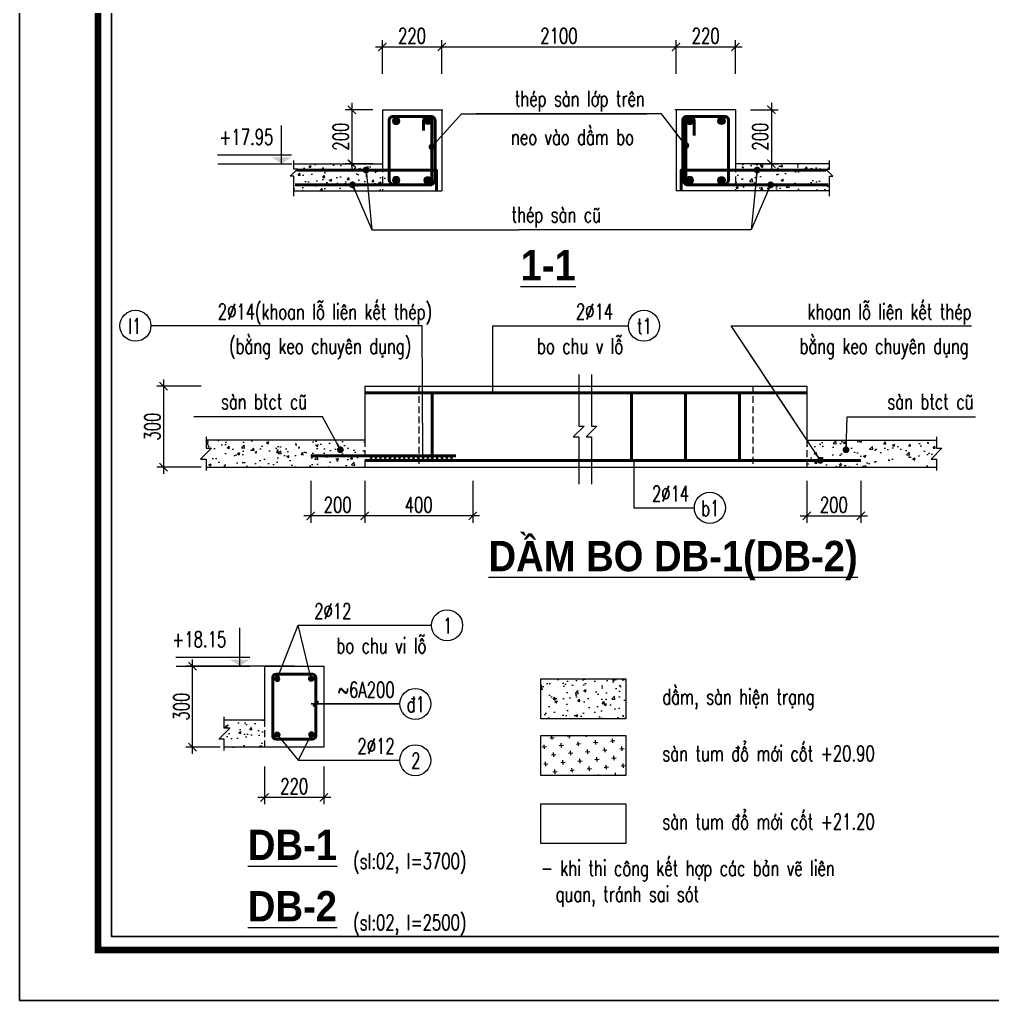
# Model space of a CAD drawing. Header units: millimetres. Extents: x 61738 to 439738, y 60858 to 151243.
# Drawn here: x 229738 to 244148, y 84100 to 98635 of the extents above; entities that cross this region are included whole.
import ezdxf
from ezdxf.enums import TextEntityAlignment as Align

# ---------------------------------------------------------------- set-up
doc = ezdxf.new("R2010")
doc.units = ezdxf.units.MM
doc.linetypes.add('HIDDEN', pattern=[0.375, 0.25, -0.125])
for name, color, linetype, lineweight in [('1-THEP1', 1, 'Continuous', 50), ('10-TEXT', 4, 'Continuous', 15), ('2-THEP2', 6, 'Continuous', 50), ('3-THAY', 7, 'Continuous', 18), ('5-DUT', 2, 'HIDDEN', 15), ('7-HATCH', 8, 'Continuous', 13), ('8-DIM', 8, 'Continuous', 15), ('9-SO HIEU', 8, 'Continuous', 15)]:
    doc.layers.add(name, color=color, linetype=linetype, lineweight=lineweight)
for name, color, linetype in [('Khungbo', 32, 'Continuous'), ('KICHTHUOC', 8, 'Continuous'), ('TEXT-Ghi chu', 7, 'Continuous')]:
    doc.layers.add(name, color=color, linetype=linetype)
doc.styles.add('A3 - Text 2.3', font='Vnsimli.shx', dxfattribs={"width": 0.7, "height": 230})
doc.styles.add('A3 - Text 4.5', font='VnArialH-Bold.TTF', dxfattribs={"width": 0.9, "height": 450})
doc.styles.add('A3-Text 2.3', font='vnsimli.shx', dxfattribs={"width": 0.7, "height": 230, "bigfont": 'vn.shx'})
doc.styles.add('S1', font='vnsimli.shx', dxfattribs={"width": 0.75})
doc.styles.add('T1', font='Vnsimli.shx', dxfattribs={"width": 0.7})
doc.dimstyles.new('A3-1-100', dxfattribs={"dimtxt": 200, "dimasz": 120, "dimexe": 100, "dimexo": 0, "dimgap": 50, "dimtad": 1, "dimdec": 0, "dimdsep": 49, "dimtxsty": 'A3-Text 2.3', "dimblk": 'ARCHTICK', "dimcen": 10, "dimdle": 100, "dimclrd": 8, "dimclre": 8, "dimclrt": 2, "dimadec": 0, "dimazin": 2, "dimtfac": 1, "dimtdec": 0, "dimtix": 1, "dimtmove": 1, "dimatfit": 3, "dimldrblk": 'DOT', "dimfxl": 1, "dimtolj": 1, "dimtzin": 0, "dimlwd": -1, "dimlwe": -1, "dimarcsym": 0})
doc.dimstyles.new('A3-1-100x4', dxfattribs={"dimtxt": 200, "dimasz": 120, "dimexe": 100, "dimexo": 0, "dimgap": 50, "dimtad": 1, "dimdec": 0, "dimlfac": 0.25, "dimdsep": 49, "dimtxsty": 'A3-Text 2.3', "dimblk": 'ARCHTICK', "dimcen": 10, "dimdle": 100, "dimclrd": 8, "dimclre": 8, "dimclrt": 2, "dimadec": 0, "dimazin": 2, "dimtfac": 1, "dimtdec": 0, "dimtix": 1, "dimtmove": 1, "dimatfit": 3, "dimldrblk": 'DOT', "dimfxl": 1, "dimtolj": 1, "dimtzin": 0, "dimlwd": -1, "dimlwe": -1, "dimarcsym": 0})
doc.dimstyles.new('KT1-100x4', dxfattribs={"dimscale": 100, "dimtxt": 2.3, "dimasz": 0.006, "dimexe": 0.8, "dimexo": 0, "dimgap": 1.2, "dimtad": 1, "dimdec": 0, "dimlfac": 0.25, "dimrnd": 1, "dimdsep": 46, "dimtxsty": 'T1', "dimblk": 'DIMA', "dimcen": 0.09, "dimdle": 1.2, "dimclrd": 8, "dimclre": 8, "dimclrt": 7, "dimadec": 0, "dimazin": 0, "dimtfac": 1, "dimtdec": 0, "dimtix": 1, "dimtmove": 2, "dimatfit": 3, "dimldrblk": 'DIMA', "dimfxl": 1, "dimtolj": 1, "dimtzin": 0, "dimarcsym": 0})
pattern_1 = [(50, (-22970, 0), (364.36934, -31.87817), [38.1, -419.1]), (355, (-22970, 0), (-70.48684, 382.1137), [30.48, -335.28117]), (100.45144, (-22939.64, -2.66), (293.8825, 350.2355), [32.38, -356.1805]), (46.1842, (-22970, 101.6), (542.1581, -84.08466), [57.15, -628.65]), (96.63556, (-22924.8, 94.6), (474.8083, 494.8522), [48.57, -534.2712]), (351.18415, (-22970, 101.6), (474.8083, 494.8522), [45.7199, -502.9195]), (21, (-22919.2, 76.2), (303.22878, -204.5304), [38.1, -419.1]), (326, (-22919.2, 76.2), (123.60406, 368.37593), [30.48, -335.28]), (71.45144, (-22893.93, 59.16), (426.83284, 163.84554), [32.38, -356.17988]), (37.5, (-22970, 0), (6.177207, 169.11008), [0, -331.216, 0, -340.36, 0, -336.55]), (7.5, (-22970, 0), (133.63933, 200.36115), [0, -194.056, 0, -323.596, 0, -128.27]), (327.5, (-23083.28, 0), (271.18119, -11.45749), [0, -127, 0, -396.24, 0, -525.78]), (317.5, (-23134.08, 0), (296.25836, 50.85298), [0, -165.1, 0, -263.144, 0, -373.38])]

# ---------------------------------------------------------------- blocks, each defined once
blk = doc.blocks.new('CDS12')
at = {"layer": 'Defpoints'}
blk.add_lwpolyline([(91835, 363353), (49835, 363353), (49835, 393053), (91835, 393053)], close=True, dxfattribs=at)
at = {"layer": 'Khungbo', "color": 1, "const_width": 100}
blk.add_lwpolyline([(91094, 364100), (50996, 364100), (50996, 392312), (91094, 392312)], close=True, dxfattribs=at)
at = {"layer": 'Khungbo', "color": 1}
blk.add_lwpolyline([(90894, 364300), (51196, 364300), (51196, 392112), (90894, 392112)], close=True, dxfattribs=at)
blk = doc.blocks.new('DK THEP')
at = {"layer": '7-HATCH'}
h = blk.add_hatch(color=1, dxfattribs=at)
edge = h.paths.add_edge_path()
edge.add_arc((0, 0), 36.1, 0, 360)
at = {"layer": '7-HATCH', "color": 0}
blk.add_circle((0, 0), 36.1, dxfattribs=at)
blk = doc.blocks.new('_ArchTick')
at = {"color": 0, "linetype": 'ByBlock', "const_width": 0.15}
blk.add_lwpolyline([(-0.5, -0.5), (0.5, 0.5)], dxfattribs=at)
blk = doc.blocks.new('*D746')
at = {"layer": '8-DIM', "color": 8, "ltscale": 500, "transparency": 16777216}
for p, q in [((235112, 97830), (235112, 98330)), ((235992, 97830), (235992, 98330))]:
    blk.add_line(p, q, dxfattribs=at)
at = {"layer": '8-DIM', "color": 8, "linetype": 'ByBlock', "ltscale": 500, "transparency": 16777216}
blk.add_line((235012, 98230), (236092, 98230), dxfattribs=at)
at = {"layer": 'Defpoints', "color": 0, "ltscale": 500, "transparency": 16777216}
for p in [(235992, 98230), (235112, 97830), (235992, 97830)]:
    blk.add_point(p, dxfattribs=at)
at = {"layer": '8-DIM', "color": 8, "ltscale": 500, "transparency": 16777216, "xscale": 120, "yscale": 120, "zscale": 120, "rotation": 180}
blk.add_blockref('_ArchTick', (235112, 98230), dxfattribs=at)
at = {"layer": '8-DIM', "color": 8, "ltscale": 500, "transparency": 16777216, "xscale": 120, "yscale": 120, "zscale": 120}
blk.add_blockref('_ArchTick', (235992, 98230), dxfattribs=at)
at = {"layer": '8-DIM', "color": 2, "ltscale": 500, "transparency": 16777216, "insert": (235552, 98395), "char_height": 230, "attachment_point": 5, "style": 'A3-Text 2.3'}
blk.add_mtext('\\A1;220', dxfattribs=at)
blk = doc.blocks.new('_Dot')
at = {"color": 0, "linetype": 'ByBlock', "lineweight": -2}
blk.add_line((-0.5, 0), (-1, 0), dxfattribs=at)
at = {"color": 0, "linetype": 'ByBlock', "const_width": 0.5}
blk.add_lwpolyline([(-0.25, 0, 1), (0.25, 0, 1)], format="xyb", close=True, dxfattribs=at)
blk = doc.blocks.new('*D747')
at = {"layer": '8-DIM', "color": 8, "linetype": 'ByBlock', "ltscale": 500, "transparency": 16777216}
blk.add_line((234660, 97400), (234660, 96400), dxfattribs=at)
at = {"layer": '8-DIM', "color": 8, "ltscale": 500, "transparency": 16777216}
for p, q in [((234970, 97300), (234560, 97300)), ((234970, 96500), (234560, 96500))]:
    blk.add_line(p, q, dxfattribs=at)
at = {"layer": 'Defpoints', "color": 0, "ltscale": 500, "transparency": 16777216}
for p in [(234970, 97300), (234660, 96500), (234970, 96500)]:
    blk.add_point(p, dxfattribs=at)
at = {"layer": '8-DIM', "color": 8, "ltscale": 500, "transparency": 16777216, "xscale": 120, "yscale": 120, "zscale": 120}
for p, rotation in [((234660, 97300), 90), ((234660, 96500), 270)]:
    blk.add_blockref('_ArchTick', p, dxfattribs=dict(at, rotation=rotation))
at = {"layer": '8-DIM', "color": 2, "ltscale": 500, "transparency": 16777216, "insert": (234495, 96900), "char_height": 230, "attachment_point": 5, "rotation": 90, "style": 'A3-Text 2.3'}
blk.add_mtext('\\A1;200', dxfattribs=at)
blk = doc.blocks.new('*D748')
at = {"layer": '8-DIM', "color": 8, "ltscale": 500, "transparency": 16777216}
for p, q in [((239462, 97830), (239462, 98330)), ((240342, 97830), (240342, 98330))]:
    blk.add_line(p, q, dxfattribs=at)
at = {"layer": '8-DIM', "color": 8, "linetype": 'ByBlock', "ltscale": 500, "transparency": 16777216}
blk.add_line((239362, 98230), (240442, 98230), dxfattribs=at)
at = {"layer": 'Defpoints', "color": 0, "ltscale": 500, "transparency": 16777216}
for p in [(240342, 98230), (239462, 97830), (240342, 97830)]:
    blk.add_point(p, dxfattribs=at)
at = {"layer": '8-DIM', "color": 8, "ltscale": 500, "transparency": 16777216, "xscale": 120, "yscale": 120, "zscale": 120, "rotation": 180}
blk.add_blockref('_ArchTick', (239462, 98230), dxfattribs=at)
at = {"layer": '8-DIM', "color": 8, "ltscale": 500, "transparency": 16777216, "xscale": 120, "yscale": 120, "zscale": 120}
blk.add_blockref('_ArchTick', (240342, 98230), dxfattribs=at)
at = {"layer": '8-DIM', "color": 2, "ltscale": 500, "transparency": 16777216, "insert": (239902, 98395), "char_height": 230, "attachment_point": 5, "style": 'A3-Text 2.3'}
blk.add_mtext('\\A1;220', dxfattribs=at)
blk = doc.blocks.new('*U61')
at = {"layer": '10-TEXT'}
for p, q in [((17615, 449767), (17615, 450310)), ((16706, 449893), (17756, 449893)), ((16710, 449766), (17757, 449766))]:
    blk.add_line(p, q, dxfattribs=at)
at = {"layer": '10-TEXT', "color": 1}
blk.add_solid([(17756, 449858), (17615, 449767), (17473, 449858)], dxfattribs=at)
blk = doc.blocks.new('*D749')
at = {"layer": '8-DIM', "color": 8, "ltscale": 500, "transparency": 16777216}
for p, q in [((235992, 97830), (235992, 98330)), ((239462, 97830), (239462, 98330))]:
    blk.add_line(p, q, dxfattribs=at)
at = {"layer": '8-DIM', "color": 8, "linetype": 'ByBlock', "ltscale": 500, "transparency": 16777216}
blk.add_line((235892, 98230), (239562, 98230), dxfattribs=at)
at = {"layer": 'Defpoints', "color": 0, "ltscale": 500, "transparency": 16777216}
for p in [(239462, 98230), (235992, 97830), (239462, 97830)]:
    blk.add_point(p, dxfattribs=at)
at = {"layer": '8-DIM', "color": 8, "ltscale": 500, "transparency": 16777216, "xscale": 100, "yscale": 100, "zscale": 100, "rotation": 180}
blk.add_blockref('_ArchTick', (235992, 98230), dxfattribs=at)
at = {"layer": '8-DIM', "color": 8, "ltscale": 500, "transparency": 16777216, "xscale": 100, "yscale": 100, "zscale": 100}
blk.add_blockref('_ArchTick', (239462, 98230), dxfattribs=at)
at = {"layer": '8-DIM', "color": 2, "ltscale": 500, "transparency": 16777216, "insert": (237727, 98395), "char_height": 230, "attachment_point": 5, "style": 'A3-Text 2.3'}
blk.add_mtext('\\A1;2100', dxfattribs=at)
blk = doc.blocks.new('*D750')
at = {"layer": '8-DIM', "color": 8, "linetype": 'ByBlock', "ltscale": 500, "transparency": 16777216}
blk.add_line((240874, 97400), (240874, 96400), dxfattribs=at)
at = {"layer": '8-DIM', "color": 8, "ltscale": 500, "transparency": 16777216}
for p, q in [((240564, 97300), (240974, 97300)), ((240564, 96500), (240974, 96500))]:
    blk.add_line(p, q, dxfattribs=at)
at = {"layer": 'Defpoints', "color": 0, "ltscale": 500, "transparency": 16777216}
for p in [(240564, 97300), (240564, 96500), (240874, 96500)]:
    blk.add_point(p, dxfattribs=at)
at = {"layer": '8-DIM', "color": 8, "ltscale": 500, "transparency": 16777216, "xscale": 120, "yscale": 120, "zscale": 120}
for p, rotation in [((240874, 97300), 90), ((240874, 96500), 270)]:
    blk.add_blockref('_ArchTick', p, dxfattribs=dict(at, rotation=rotation))
at = {"layer": '8-DIM', "color": 2, "ltscale": 500, "transparency": 16777216, "insert": (240709, 96900), "char_height": 230, "attachment_point": 5, "rotation": 90, "style": 'A3-Text 2.3'}
blk.add_mtext('\\A1;200', dxfattribs=at)
blk = doc.blocks.new('*D732')
at = {"layer": '8-DIM', "color": 8, "ltscale": 500, "transparency": 16777216}
for p, q in [((233366, 87568), (233366, 87008)), ((234247, 87568), (234247, 87008))]:
    blk.add_line(p, q, dxfattribs=at)
at = {"layer": '8-DIM', "color": 8, "linetype": 'ByBlock', "ltscale": 500, "transparency": 16777216}
blk.add_line((234347, 87108), (233266, 87108), dxfattribs=at)
at = {"layer": 'Defpoints', "color": 0, "ltscale": 500, "transparency": 16777216}
for p in [(233366, 87568), (234247, 87568), (233366, 87108)]:
    blk.add_point(p, dxfattribs=at)
at = {"layer": '8-DIM', "color": 8, "ltscale": 500, "transparency": 16777216, "xscale": 120, "yscale": 120, "zscale": 120, "rotation": 180}
blk.add_blockref('_ArchTick', (233366, 87108), dxfattribs=at)
at = {"layer": '8-DIM', "color": 8, "ltscale": 500, "transparency": 16777216, "xscale": 120, "yscale": 120, "zscale": 120}
blk.add_blockref('_ArchTick', (234247, 87108), dxfattribs=at)
at = {"layer": '8-DIM', "color": 2, "ltscale": 500, "transparency": 16777216, "insert": (233806, 87273), "char_height": 230, "attachment_point": 5, "style": 'A3-Text 2.3'}
blk.add_mtext('\\A1;220', dxfattribs=at)
blk = doc.blocks.new('COS')
at = {"color": 1, "linetype": 'Continuous', "const_width": 50}
blk.add_lwpolyline([(-64, -64), (64, 64)], dxfattribs=at)
blk = doc.blocks.new('DIMA')
at = {"color": 8, "linetype": 'Continuous'}
blk.add_line((120, 0), (-120, 0), dxfattribs=at)
at = {"color": 1, "linetype": 'Continuous'}
blk.add_blockref('COS', (0, 0), dxfattribs=at)
blk = doc.blocks.new('*D751')
at = {"layer": '8-DIM', "color": 8, "linetype": 'ByBlock', "ltscale": 500, "transparency": 16777216}
blk.add_line((232300, 87753), (232300, 89154), dxfattribs=at)
at = {"layer": '8-DIM', "color": 8, "ltscale": 500, "transparency": 16777216}
for p, q in [((233807, 89054), (232200, 89054)), ((232710, 87853), (232200, 87853))]:
    blk.add_line(p, q, dxfattribs=at)
at = {"layer": 'Defpoints', "color": 0, "ltscale": 500, "transparency": 16777216}
for p in [(232300, 89054), (233807, 89054), (232710, 87853)]:
    blk.add_point(p, dxfattribs=at)
at = {"layer": '8-DIM', "color": 8, "ltscale": 500, "transparency": 16777216, "xscale": 120, "yscale": 120, "zscale": 120}
for p, rotation in [((232300, 89054), 90), ((232300, 87853), 270)]:
    blk.add_blockref('_ArchTick', p, dxfattribs=dict(at, rotation=rotation))
at = {"layer": '8-DIM', "color": 2, "ltscale": 500, "transparency": 16777216, "insert": (232135, 88453), "char_height": 230, "attachment_point": 5, "rotation": 90, "style": 'A3-Text 2.3'}
blk.add_mtext('\\A1;300', dxfattribs=at)
blk = doc.blocks.new('*D733')
at = {"layer": '8-DIM', "color": 8, "ltscale": 400, "transparency": 16777216}
for p, q in [((241400, 91800), (241400, 91180)), ((242200, 91800), (242200, 91180))]:
    blk.add_line(p, q, dxfattribs=at)
at = {"layer": '8-DIM', "color": 8, "linetype": 'ByBlock', "ltscale": 400, "transparency": 16777216}
blk.add_line((241300, 91280), (242300, 91280), dxfattribs=at)
at = {"layer": 'Defpoints', "color": 0, "ltscale": 400, "transparency": 16777216}
for p in [(241400, 91800), (242200, 91800), (242200, 91280)]:
    blk.add_point(p, dxfattribs=at)
at = {"layer": '8-DIM', "color": 8, "ltscale": 400, "transparency": 16777216, "xscale": 120, "yscale": 120, "zscale": 120, "rotation": 180}
blk.add_blockref('_ArchTick', (241400, 91280), dxfattribs=at)
at = {"layer": '8-DIM', "color": 8, "ltscale": 400, "transparency": 16777216, "xscale": 120, "yscale": 120, "zscale": 120}
blk.add_blockref('_ArchTick', (242200, 91280), dxfattribs=at)
at = {"layer": '8-DIM', "color": 2, "ltscale": 400, "transparency": 16777216, "insert": (241800, 91445), "char_height": 230, "attachment_point": 5, "style": 'A3-Text 2.3'}
blk.add_mtext('\\A1;200', dxfattribs=at)
blk = doc.blocks.new('*D734')
at = {"layer": '8-DIM', "color": 8, "ltscale": 400, "transparency": 16777216}
for p, q in [((234850, 91800), (234850, 91180)), ((236450, 91800), (236450, 91180))]:
    blk.add_line(p, q, dxfattribs=at)
at = {"layer": '8-DIM', "color": 8, "linetype": 'ByBlock', "ltscale": 400, "transparency": 16777216}
blk.add_line((236550, 91280), (234750, 91280), dxfattribs=at)
at = {"layer": 'Defpoints', "color": 0, "ltscale": 400, "transparency": 16777216}
for p in [(234850, 91800), (236450, 91800), (234850, 91280)]:
    blk.add_point(p, dxfattribs=at)
at = {"layer": '8-DIM', "color": 8, "ltscale": 400, "transparency": 16777216, "xscale": 120, "yscale": 120, "zscale": 120, "rotation": 180}
blk.add_blockref('_ArchTick', (234850, 91280), dxfattribs=at)
at = {"layer": '8-DIM', "color": 8, "ltscale": 400, "transparency": 16777216, "xscale": 120, "yscale": 120, "zscale": 120}
blk.add_blockref('_ArchTick', (236450, 91280), dxfattribs=at)
at = {"layer": '8-DIM', "color": 2, "ltscale": 400, "transparency": 16777216, "insert": (235650, 91445), "char_height": 230, "attachment_point": 5, "style": 'A3-Text 2.3'}
blk.add_mtext('\\A1;400', dxfattribs=at)
blk = doc.blocks.new('*D752')
at = {"layer": '8-DIM', "color": 8, "ltscale": 400, "transparency": 16777216}
for p, q in [((232430, 93204), (231770, 93204)), ((232430, 92003), (231770, 92003))]:
    blk.add_line(p, q, dxfattribs=at)
at = {"layer": '8-DIM', "color": 8, "linetype": 'ByBlock', "ltscale": 400, "transparency": 16777216}
blk.add_line((231870, 93304), (231870, 91903), dxfattribs=at)
at = {"layer": 'Defpoints', "color": 0, "ltscale": 400, "transparency": 16777216}
for p in [(232430, 93204), (231870, 92003), (232430, 92003)]:
    blk.add_point(p, dxfattribs=at)
at = {"layer": '8-DIM', "color": 8, "ltscale": 400, "transparency": 16777216, "xscale": 120, "yscale": 120, "zscale": 120}
for p, rotation in [((231870, 93204), 90), ((231870, 92003), 270)]:
    blk.add_blockref('_ArchTick', p, dxfattribs=dict(at, rotation=rotation))
at = {"layer": '8-DIM', "color": 2, "ltscale": 400, "transparency": 16777216, "insert": (231705, 92603), "char_height": 230, "attachment_point": 5, "rotation": 90, "style": 'A3-Text 2.3'}
blk.add_mtext('\\A1;300', dxfattribs=at)
blk = doc.blocks.new('*D823')
at = {"layer": '8-DIM', "color": 8, "ltscale": 400, "transparency": 16777216}
for p, q in [((234050, 91800), (234050, 91180)), ((234850, 91800), (234850, 91180))]:
    blk.add_line(p, q, dxfattribs=at)
at = {"layer": '8-DIM', "color": 8, "linetype": 'ByBlock', "ltscale": 400, "transparency": 16777216}
blk.add_line((234950, 91280), (233950, 91280), dxfattribs=at)
at = {"layer": 'Defpoints', "color": 0, "ltscale": 400, "transparency": 16777216}
for p in [(234050, 91800), (234850, 91800), (234050, 91280)]:
    blk.add_point(p, dxfattribs=at)
at = {"layer": '8-DIM', "color": 8, "ltscale": 400, "transparency": 16777216, "xscale": 120, "yscale": 120, "zscale": 120, "rotation": 180}
blk.add_blockref('_ArchTick', (234050, 91280), dxfattribs=at)
at = {"layer": '8-DIM', "color": 8, "ltscale": 400, "transparency": 16777216, "xscale": 120, "yscale": 120, "zscale": 120}
blk.add_blockref('_ArchTick', (234850, 91280), dxfattribs=at)
at = {"layer": '8-DIM', "color": 2, "ltscale": 400, "transparency": 16777216, "insert": (234450, 91445), "char_height": 230, "attachment_point": 5, "style": 'A3-Text 2.3'}
blk.add_mtext('\\A1;200', dxfattribs=at)

msp = doc.modelspace()

# ---------------------------------------------------------------- hatches: boundary and pattern name
at = {"layer": '7-HATCH', "ltscale": 100}
h = msp.add_hatch(dxfattribs=at)
h.set_pattern_fill('AR-CONC', color=256, scale=2)
h.set_pattern_definition(pattern_1)
h.paths.add_polyline_path([(233799.6, 96500), (233799.6, 96421.3), (233852.9, 96421.3), (233746.2, 96314.6), (233799.6, 96314.6), (233799.6, 96100), (235191.7, 96100), (235191.7, 96500)])
h = msp.add_hatch(dxfattribs=at)
h.set_pattern_fill('AR-CONC', color=256, scale=2)
h.set_pattern_definition(pattern_1)
h.paths.add_polyline_path([(240341.7, 96500), (240341.7, 96100), (241733.8, 96100), (241733.8, 96314.6), (241787.1, 96314.6), (241680.5, 96421.3), (241733.8, 96421.3), (241733.8, 96500)])
h = msp.add_hatch(dxfattribs=at)
h.set_pattern_fill('AR-CONC', color=256, scale=2)
h.set_pattern_definition(pattern_1)
h.paths.add_polyline_path([(234850, 92402.9), (232500, 92402.9), (232500, 92282.9), (232420, 92282.9), (232580, 92122.9), (232500, 92122.9), (232500, 92002.9), (234850, 92002.9)])
h = msp.add_hatch(dxfattribs=at)
h.set_pattern_fill('AR-CONC', color=256, scale=2)
h.set_pattern_definition([(50, (-21120, 0), (364.36934, -31.87817), [38.1, -419.1]), (355, (-21120, 0), (-70.48684, 382.1137), [30.48, -335.28117]), (100.45144, (-21089.64, -2.66), (293.8825, 350.2355), [32.38, -356.1805]), (46.1842, (-21120, 101.6), (542.1581, -84.08466), [57.15, -628.65]), (96.63556, (-21074.8, 94.6), (474.8083, 494.8522), [48.57, -534.2712]), (351.18415, (-21120, 101.6), (474.8083, 494.8522), [45.7199, -502.9195]), (21, (-21069.2, 76.2), (303.22878, -204.5304), [38.1, -419.1]), (326, (-21069.2, 76.2), (123.60406, 368.37593), [30.48, -335.28]), (71.45144, (-21043.93, 59.16), (426.83284, 163.84554), [32.38, -356.17988]), (37.5, (-21120, 0), (6.177207, 169.11008), [0, -331.216, 0, -340.36, 0, -336.55]), (7.5, (-21120, 0), (133.63933, 200.36115), [0, -194.056, 0, -323.596, 0, -128.27]), (327.5, (-21233.28, 0), (271.18119, -11.45749), [0, -127, 0, -396.24, 0, -525.78]), (317.5, (-21284.08, 0), (296.25836, 50.85298), [0, -165.1, 0, -263.144, 0, -373.38])])
h.paths.add_polyline_path([(241400, 92402.9), (241400, 92002.9), (243320, 92002.9), (243320, 92122.9), (243240, 92122.9), (243400, 92282.9), (243320, 92282.9), (243320, 92402.9)])
at = {"layer": '7-HATCH', "ltscale": 500}
h = msp.add_hatch(dxfattribs=at)
h.set_pattern_fill('AR-CONC', color=256, scale=2)
h.set_pattern_definition([(50, (89630, 31965), (364.36934, -31.87817), [38.1, -419.1]), (355, (89630, 31965), (-70.48565, 382.1133), [30.48, -335.28]), (100.451, (89660.36, 31962.34), (293.885, 350.2334), [32.38, -356.18]), (46.1842, (89630, 32066.6), (542.1581, -84.0847), [57.15, -628.65]), (96.6356, (89675.2, 32059.6), (474.8085, 494.8511), [48.57, -534.27]), (351.184, (89630, 32066.6), (474.8092, 494.8502), [45.72, -502.92]), (21, (89680.8, 32041.2), (303.22976, -204.53104), [38.1, -419.1]), (326, (89680.8, 32041.2), (123.6041, 368.3759), [30.48, -335.28]), (71.4514, (89706.07, 32024.16), (426.833, 163.8457), [32.38, -356.18]), (37.5, (89630, 31965), (6.17721, 169.11008), [0, -331.216, 0, -340.36, 0, -336.55]), (7.5, (89630, 31965), (133.63933, 200.36115), [0, -194.056, 0, -323.596, 0, -128.27]), (327.5, (89516.72, 31965), (271.18119, -11.45749), [0, -127, 0, -396.24, 0, -525.78]), (317.5, (89465.92, 31965), (296.25836, 50.85298), [0, -165.1, 0, -263.144, 0, -373.38])])
h.paths.add_polyline_path([(238720, 88275), (238720, 88865), (237460, 88865), (237460, 88275)])
at = {"layer": '7-HATCH', "ltscale": 100}
h = msp.add_hatch(dxfattribs=at)
h.set_pattern_fill('AR-CONC', color=256, scale=2)
h.set_pattern_definition([(50, (-23050, 0), (364.36934, -31.87817), [38.1, -419.1]), (355, (-23050, 0), (-70.48684, 382.1137), [30.48, -335.28117]), (100.45144, (-23019.64, -2.66), (293.8825, 350.2355), [32.38, -356.1805]), (46.1842, (-23050, 101.6), (542.1581, -84.08466), [57.15, -628.65]), (96.63556, (-23004.8, 94.6), (474.8083, 494.8522), [48.57, -534.2712]), (351.18415, (-23050, 101.6), (474.8083, 494.8522), [45.7199, -502.9195]), (21, (-22999.2, 76.2), (303.22878, -204.5304), [38.1, -419.1]), (326, (-22999.2, 76.2), (123.60406, 368.37593), [30.48, -335.28]), (71.45144, (-22973.93, 59.16), (426.83284, 163.84554), [32.38, -356.1799]), (37.5, (-23050, 0), (6.177207, 169.11008), [0, -331.216, 0, -340.36, 0, -336.55]), (7.5, (-23050, 0), (133.63933, 200.36115), [0, -194.056, 0, -323.596, 0, -128.27]), (327.5, (-23163.28, 0), (271.18119, -11.45749), [0, -127, 0, -396.24, 0, -525.78]), (317.5, (-23214.08, 0), (296.25836, 50.85298), [0, -165.1, 0, -263.144, 0, -373.38])])
h.paths.add_polyline_path([(233366.9, 87852.9), (233366.9, 88252.9), (232770, 88252.9), (232770, 88132.9), (232850, 88132.9), (232690, 87972.9), (232770, 87972.9), (232770, 87852.9)])
at = {"layer": '7-HATCH', "ltscale": 400}
h = msp.add_hatch(dxfattribs=at)
h.set_pattern_fill('CROSS', color=256, scale=20, angle=5)
h.set_pattern_definition([(5, (5610, 40925), (115.44795, 137.585506), [63.5, -190.5]), (95, (5644.4, 40896.14), (-137.585506, 115.44795), [63.5, -190.5])])
h.paths.add_polyline_path([(238720, 87435), (238720, 88025), (237460, 88025), (237460, 87435)])

# ---------------------------------------------------------------- linework, layer by layer
at = {"layer": '1-THEP1', "ltscale": 500}
for points in [[(233819.6, 96186.7), (235786.2, 96186.7, 0.4142136), (235846.2, 96246.7), (235846.2, 97133.3, 0.4142136), (235786.2, 97193.3), (235783.5, 97193.3, 0.4142136), (235723.5, 97133.3), (235723.5, 96990)], [(241713.8, 96186.7), (239667.1, 96186.7, -0.4142136), (239607.1, 96246.7), (239607.1, 97133.3, -0.4142136), (239667.1, 97193.3), (239669.9, 97193.3, -0.4142136), (239729.9, 97133.3), (239729.9, 96920)]]:
    msp.add_lwpolyline(points, format="xyb", dxfattribs=at)
at = {"layer": '1-THEP1', "ltscale": 400}
for points in [[(235271.7, 97200), (235831.7, 97200, -0.4142136), (235891.7, 97140), (235891.7, 96260, -0.2813443), (235831.7, 96186.7), (235271.7, 96186.7, -0.2813443), (235211.7, 96260), (235211.7, 97140, -0.4142136)], [(240181.7, 97200), (239621.7, 97200, 0.4142136), (239561.7, 97140), (239561.7, 96260, 0.2813443), (239621.7, 96186.7), (240181.7, 96186.7, 0.2813443), (240241.7, 96260), (240241.7, 97140, 0.4142136)]]:
    msp.add_lwpolyline(points, format="xyb", close=True, dxfattribs=at)
at = {"layer": '1-THEP1', "ltscale": 500}
for points in [[(233846.2, 96406.7), (235912.9, 96406.7), (235912.9, 96100)], [(241687.1, 96406.7), (239540.5, 96406.7), (239540.5, 96100)]]:
    msp.add_lwpolyline(points, dxfattribs=at)
at = {"layer": '1-THEP1', "ltscale": 400}
for points in [[(234850, 93103.7), (241400, 93103.7)], [(235850, 93103.7), (235850, 92102.9)], [(238800, 93103.7), (238800, 92102.9)], [(239600, 93103.7), (239600, 92102.9)], [(240400, 93103.7), (240400, 92102.9)], [(234050, 92170), (236200, 92170)], [(234850, 92102.9), (242200, 92102.9)]]:
    msp.add_lwpolyline(points, dxfattribs=at)
at = {"layer": '2-THEP2'}
msp.add_lwpolyline([(233536.9, 88933.7), (234076.9, 88933.7, -0.4142136), (234126.9, 88883.7), (234126.9, 88022.9, -0.4142136), (234076.9, 87972.9), (233536.9, 87972.9, -0.4142136), (233486.9, 88022.9), (233486.9, 88883.7, -0.4142136)], format="xyb", close=True, dxfattribs=at)
at = {"layer": '3-THAY'}
for p, q in [((235111.7, 97300), (235111.7, 96500)), ((235111.7, 97300), (235991.7, 97300)), ((235991.7, 97300), (235991.7, 96100)), ((239461.7, 97300), (239461.7, 96100)), ((240341.7, 97300), (239461.7, 97300)), ((240341.7, 97300), (240341.7, 96500)), ((233799.6, 96500), (235111.7, 96500)), ((241733.8, 96500), (240341.7, 96500)), ((233799.6, 96100), (235991.7, 96100)), ((233366.9, 89053.7), (234246.9, 89053.7)), ((234246.9, 89053.7), (234246.9, 87852.9)), ((234246.9, 87852.9), (233366.9, 87852.9))]:
    msp.add_line(p, q, dxfattribs=at)
at = {"layer": '3-THAY', "ltscale": 400}
for points in [[(234850, 93203.7), (234850, 92402.9), (232500, 92402.9)], [(234850, 93203.7), (241400, 93203.7)], [(241400, 93203.7), (241400, 92402.9)], [(241400, 92402.9), (243320, 92402.9)], [(232500, 92002.9), (243320, 92002.9)], [(233366.9, 89053.7), (233366.9, 88252.9), (232770, 88252.9)], [(233366.9, 87852.9), (232770, 87852.9)]]:
    msp.add_lwpolyline(points, dxfattribs=at)
for points in [[(237460, 88865), (238720, 88865), (238720, 88275), (237460, 88275)], [(237460, 88025), (238720, 88025), (238720, 87435), (237460, 87435)], [(237460, 87015), (238720, 87015), (238720, 86425), (237460, 86425)]]:
    msp.add_lwpolyline(points, close=True, dxfattribs=at)
at = {"layer": '5-DUT', "ltscale": 500}
for points in [[(235111.7, 96500), (235111.7, 96100)], [(240341.7, 96500), (240341.7, 96100)]]:
    msp.add_lwpolyline(points, dxfattribs=at)
at = {"layer": '5-DUT', "ltscale": 400}
for points in [[(235650, 93203.7), (235650, 92002.9)], [(240600, 93203.7), (240600, 92002.9)], [(234850, 92402.9), (234850, 92002.9)], [(241400, 92402.9), (241400, 92002.9)], [(233366.9, 88252.9), (233366.9, 87852.9)]]:
    msp.add_lwpolyline(points, dxfattribs=at)
at = {"layer": '7-HATCH', "ltscale": 500}
for points in [[(233799.6, 96020), (233799.6, 96314.6), (233746.2, 96314.6), (233852.9, 96421.3), (233799.6, 96421.3), (233799.6, 96548.1)], [(241733.8, 96020), (241733.8, 96314.6), (241787.1, 96314.6), (241680.5, 96421.3), (241733.8, 96421.3), (241733.8, 96548.1)]]:
    msp.add_lwpolyline(points, dxfattribs=at)
at = {"layer": '7-HATCH', "ltscale": 400}
for points in [[(238020, 93378), (238020, 92610), (238100, 92610), (237940, 92450), (238020, 92450), (238020, 91752)], [(238210, 93378), (238210, 92610), (238290, 92610), (238130, 92450), (238210, 92450), (238210, 91752)], [(232500, 92450.9), (232500, 92282.9), (232580, 92282.9), (232420, 92122.9), (232500, 92122.9), (232500, 91954.9)], [(243320, 92450.9), (243320, 92282.9), (243400, 92282.9), (243240, 92122.9), (243320, 92122.9), (243320, 91954.9)], [(232770, 87804.9), (232770, 87972.9), (232690, 87972.9), (232850, 88132.9), (232770, 88132.9), (232770, 88300.9)]]:
    msp.add_lwpolyline(points, dxfattribs=at)
at = {"layer": '8-DIM', "ltscale": 100}
for p, q in [((235991.7, 97300), (236009.3, 97300)), ((239461.7, 97300), (239444.1, 97300)), ((241733.8, 96100), (239461.7, 96100))]:
    msp.add_line(p, q, dxfattribs=at)
at = {"layer": '9-SO HIEU', "ltscale": 400}
for points in [[(234910, 92102.9), (234980, 92170)], [(234980, 92102.9), (234910, 92170)], [(234980, 92102.9), (235050, 92170)], [(235050, 92102.9), (234980, 92170)], [(235050, 92102.9), (235120, 92170)], [(235120, 92102.9), (235050, 92170)], [(235120, 92102.9), (235190, 92170)], [(235190, 92102.9), (235120, 92170)], [(235190, 92102.9), (235260, 92170)], [(235260, 92102.9), (235190, 92170)], [(235260, 92102.9), (235330, 92170)], [(235330, 92102.9), (235260, 92170)], [(235330, 92102.9), (235400, 92170)], [(235400, 92102.9), (235330, 92170)], [(235400, 92102.9), (235470, 92170)], [(235470, 92102.9), (235400, 92170)], [(235470, 92102.9), (235540, 92170)], [(235540, 92102.9), (235470, 92170)], [(235540, 92102.9), (235610, 92170)], [(235610, 92102.9), (235540, 92170)], [(235610, 92102.9), (235680, 92170)], [(235680, 92102.9), (235610, 92170)], [(235680, 92102.9), (235750, 92170)], [(235750, 92102.9), (235680, 92170)], [(235750, 92102.9), (235820, 92170)], [(235820, 92102.9), (235750, 92170)], [(235820, 92102.9), (235890, 92170)], [(235890, 92102.9), (235820, 92170)], [(235890, 92102.9), (235960, 92170)], [(235960, 92102.9), (235890, 92170)], [(235960, 92102.9), (236030, 92170)], [(236030, 92102.9), (235960, 92170)], [(236030, 92102.9), (236100, 92170)], [(236100, 92102.9), (236030, 92170)], [(236100, 92102.9), (236170, 92170)], [(236170, 92102.9), (236100, 92170)]]:
    msp.add_lwpolyline(points, dxfattribs=at)
at = {"layer": '9-SO HIEU'}
for centre in [(231453.3, 94098.5), (238986.7, 94098.5), (239963.3, 91400), (236070, 89658.5), (235600, 88494.2), (235600, 87658.5)]:
    msp.add_circle(centre, 230, dxfattribs=at)

# ---------------------------------------------------------------- block references
at = {"layer": '9-SO HIEU', "yscale": 1.067489280016162, "zscale": 1.067489280016162}
for p, xscale in [((233554.4, 88867), -1.067489280016162), ((234059.3, 88867), 1.067489280016162)]:
    msp.add_blockref('DK THEP', p, dxfattribs=dict(at, xscale=xscale))
at = {"layer": '9-SO HIEU', "yscale": 1.067489280016162, "zscale": 1.067489280016162, "rotation": 180}
for p, xscale in [((233554.4, 88039.6), 1.067489280016162), ((234059.3, 88039.6), -1.067489280016162)]:
    msp.add_blockref('DK THEP', p, dxfattribs=dict(at, xscale=xscale))
at = {"layer": 'KICHTHUOC'}
msp.add_blockref('CDS12', (179903.3, -279252.9), dxfattribs=at)
at = {"layer": 'KICHTHUOC', "xscale": 1.045454545455868, "yscale": 1.045454545455868, "zscale": 1.045454545455868}
for p in [(215204.3, -373710.7), (214585.7, -381155.9)]:
    msp.add_blockref('*U61', p, dxfattribs=at)
at = {"layer": 'TEXT-Ghi chu'}
for p, xscale, yscale, zscale, rotation in [((235317.1, 97133.3), -1.494484992017102, 1.494484992017102, 1.494484992017102, 182.1944218837708), ((235786.2, 97133.3), 1.494484992017102, 1.494484992017102, 1.494484992017102, 177.8055781162292), ((239667.1, 97133.3), -1.494484992017102, 1.494484992022627, 1.494484992022627, 182.1944218837708), ((240136.2, 97133.3), 1.494484992017102, 1.494484992017102, 1.494484992017102, 177.8055781162292), ((235317.1, 96253.3), -1.494484992017102, 1.494484992017102, 1.494484992017102, 182.1944218837708), ((235786.2, 96253.3), 1.494484992017102, 1.494484992017102, 1.494484992017102, 177.8055781162292), ((239667.1, 96253.3), -1.494484992017102, 1.494484992022627, 1.494484992022627, 182.1944218837708), ((240136.2, 96253.3), 1.494484992017102, 1.494484992017102, 1.494484992017102, 177.8055781162292)]:
    msp.add_blockref('DK THEP', p, dxfattribs=dict(at, xscale=xscale, yscale=yscale, zscale=zscale, rotation=rotation))

# ---------------------------------------------------------------- texts
at = {"layer": '10-TEXT', "style": 'S1', "width": 0.7}
for s, p in [('thÐp sµn líp trªn', (238999.6, 97350)), ('neo vµo dÇm bo', (238839.6, 96780)), ('thÐp sµn cò', (238351.2, 95630.3)), ('2`14(khoan lç liªn kÕt thÐp)', (235848, 94193.1)), ('khoan lç liªn kÕt thÐp', (243839.4, 94193.1)), ('2`14', (238531, 94193.1)), ('(b»ng keo chuyªn dông)', (235540.3, 93683.1)), ('bo chu v lç', (238681, 93683.1)), ('b»ng keo chuyªn dông', (243797.7, 93683.1)), ('sµn btct cò', (233998.3, 92860)), ('sµn btct cò', (243870, 92860)), ('2`14', (239657.7, 91494.7)), ('2`12', (234654.4, 89753.1)), ('bo chu vi lç', (235764.4, 89243.1)), ('~6A200', (235294.4, 88588.8)), ('2`12', (235294.4, 87753.1))]:
    msp.add_text(s, height=230, dxfattribs=at).set_placement(p, align=Align.RIGHT)
at = {"layer": '10-TEXT', "width": 0.7}
for s, style, p in [('+17.95', 'A3 - Text 2.3', (232697, 96781.6)), ('+18.15', 'A3 - Text 2.3', (231998.4, 89336.4)), ('dÇm, sµn hiÖn tr¹ng', 'S1', (239260, 88485)), ('sµn tum ®æ míi cèt +20.90', 'S1', (239260, 87645)), ('sµn tum ®æ míi cèt +21.20', 'S1', (239260, 86635)), ('(sl:02, l=3700)', 'S1', (234680, 86050)), ('(sl:02, l=2500)', 'S1', (234680, 85140))]:
    msp.add_text(s, height=230, dxfattribs=dict(at, style=style)).set_placement(p)
at = {"layer": '10-TEXT'}
for s, height, style, width, p in [('%%U1-1', 450, 'A3 - Text 4.5', 0.9, (237568.8, 94770)), ('l1', 230, 'S1', 0.7, (231445.6, 93977.1)), ('t1', 230, 'S1', 0.7, (238994.4, 93977.1)), ('b1', 230, 'S1', 0.7, (239971, 91278.7)), ('%%UdÇm bo db-1(db-2)', 450, 'A3 - Text 4.5', 0.9, (239418.8, 90460)), ('1', 230, 'S1', 0.7, (236077.7, 89537.1)), ('®1', 230, 'S1', 0.7, (235607.7, 88372.9)), ('2', 230, 'S1', 0.7, (235607.7, 87537.1)), ('%%Udb-1', 450, 'A3 - Text 4.5', 0.9, (233780, 86180)), ('%%Udb-2', 450, 'A3 - Text 4.5', 0.9, (233780, 85270))]:
    msp.add_text(s, height=height, dxfattribs=dict(at, style=style, width=width)).set_placement(p, align=Align.CENTER)
at = {"layer": '10-TEXT', "ltscale": 400, "insert": (237460, 86175), "char_height": 230, "width": 12680, "attachment_point": 1, "style": 'A3-Text 2.3'}
msp.add_mtext('- khi thi c«ng kÕt hîp c¸c b¶n vÏ liªn\\P  quan, tr¸nh sai sãt', dxfattribs=at)

# ---------------------------------------------------------------- dimensions: what is measured, and where the dimension line sits
at = {"layer": '8-DIM', "ltscale": 500}
for base, p1, p2, picture, middle in [((235991.7, 98230), (235111.7, 97830), (235991.7, 97830), '*D746', (235551.7, 98395)), ((240341.7, 98230), (239461.7, 97830), (240341.7, 97830), '*D748', (239901.7, 98395))]:
    dim = msp.add_linear_dim(base=base, p1=p1, p2=p2, dimstyle='A3-1-100x4', dxfattribs=at)
    dim.commit()
    dim.dimension.update_dxf_attribs({"geometry": picture, "text_midpoint": middle})
dim = msp.add_linear_dim(base=(239461.7, 98230), p1=(235991.7, 97830), p2=(239461.7, 97830), text='2100', dimstyle='A3-1-100x4', override={"dimasz": 100}, dxfattribs=at)
dim.commit()
dim.dimension.update_dxf_attribs({"geometry": '*D749', "text_midpoint": (237726.7, 98395)})
for base, p1, p2, angle, picture, middle in [((234659.6, 96500), (234969.6, 97300), (234969.6, 96500), 90, '*D747', (234494.6, 96900)), ((240873.8, 96500), (240563.8, 97300), (240563.8, 96500), 90, '*D750', (240708.8, 96900)), ((232300, 89053.7), (232710, 87852.9), (233806.9, 89053.7), 90, '*D751', (232135, 88453.3)), ((233366, 87108.3), (234246.9, 87568), (233366, 87568), 180, '*D732', (233806.4, 87273.3))]:
    dim = msp.add_linear_dim(base=base, p1=p1, p2=p2, angle=angle, dimstyle='A3-1-100x4', dxfattribs=at)
    dim.commit()
    dim.dimension.update_dxf_attribs({"geometry": picture, "text_midpoint": middle})
at = {"layer": '8-DIM', "ltscale": 400}
for base, p1, p2, angle, picture, middle in [((231870, 92002.9), (232430, 93203.7), (232430, 92002.9), 90, '*D752', (231705, 92603.3)), ((234050, 91280), (234850, 91800), (234050, 91800), 180, '*D823', (234450, 91445)), ((234850, 91280), (236450, 91800), (234850, 91800), 180, '*D734', (235650, 91445))]:
    dim = msp.add_linear_dim(base=base, p1=p1, p2=p2, angle=angle, dimstyle='A3-1-100x4', dxfattribs=at)
    dim.commit()
    dim.dimension.update_dxf_attribs({"geometry": picture, "text_midpoint": middle})
dim = msp.add_linear_dim(base=(242200, 91280), p1=(241400, 91800), p2=(242200, 91800), dimstyle='A3-1-100x4', dxfattribs=at)
dim.commit()
dim.dimension.update_dxf_attribs({"geometry": '*D733', "text_midpoint": (241800, 91445)})

# ---------------------------------------------------------------- leaders
msp.add_leader([(241600, 92102.9), (240280, 94098.5)], dimstyle='A3-1-100', override={"dimasz": 100, "dimgap": 50, "dimtad": 0}, dxfattribs=at)
at = {"layer": '8-DIM'}
msp.add_leader([(234126.9, 88494.2), (235370, 88494.2)], dimstyle='KT1-100x4', dxfattribs=at)
at = {"layer": '9-SO HIEU', "ltscale": 500}
for points, override in [([(235846.2, 96750), (236284.5, 97239.7), (239029.6, 97239.7)], {"dimasz": 100, "dimtad": 0}), ([(239607.1, 96770), (239248.9, 97239.7), (236503.8, 97239.7)], {"dimasz": 100, "dimtad": 0}), ([(234869.6, 96406.7), (234956.1, 95520)], {"dimasz": 100, "dimgap": 50, "dimtad": 0}), ([(240663.8, 96406.7), (240577.2, 95520)], {"dimasz": 100, "dimgap": 50, "dimtad": 0}), ([(234669.6, 96186.7), (234956.1, 95520), (237133, 95520)], {"dimasz": 100, "dimtad": 0}), ([(240863.8, 96186.7), (240577.2, 95520), (237133, 95520)], {"dimasz": 100, "dimtad": 0}), ([(234490, 92260), (234225.1, 92749.7), (232320, 92749.7)], {"dimasz": 100, "dimtad": 0}), ([(241980, 92260), (241994.9, 92749.7), (243900, 92749.7)], {"dimasz": 100, "dimtad": 0})]:
    msp.add_leader(points, dimstyle='A3-1-100x4', override=override, dxfattribs=at)
at = {"layer": '9-SO HIEU', "ltscale": 100}
for points in [[(235709.6, 92179.2), (235700, 94098.5), (231683.3, 94098.5)], [(236750, 93103.7), (236750, 94098.5), (238756.7, 94098.5)], [(241200.5, 92706.8), (240280, 94098.5), (243840, 94098.5)], [(238837.7, 92102.9), (238837.7, 91400), (239733.3, 91400)], [(233554.4, 88867), (233863.4, 89658.5), (235840, 89658.5)], [(234059.3, 88867), (233863.4, 89658.5)], [(233554.4, 88039.6), (233863.4, 87658.5), (235370, 87658.5)], [(234059.3, 88039.6), (233863.4, 87658.5)]]:
    msp.add_leader(points, dimstyle='A3-1-100', override={"dimasz": 100, "dimgap": 1.2, "dimtad": 0, "dimldrblk": 'None'}, dxfattribs=at)

doc.saveas('drawing.dxf')
